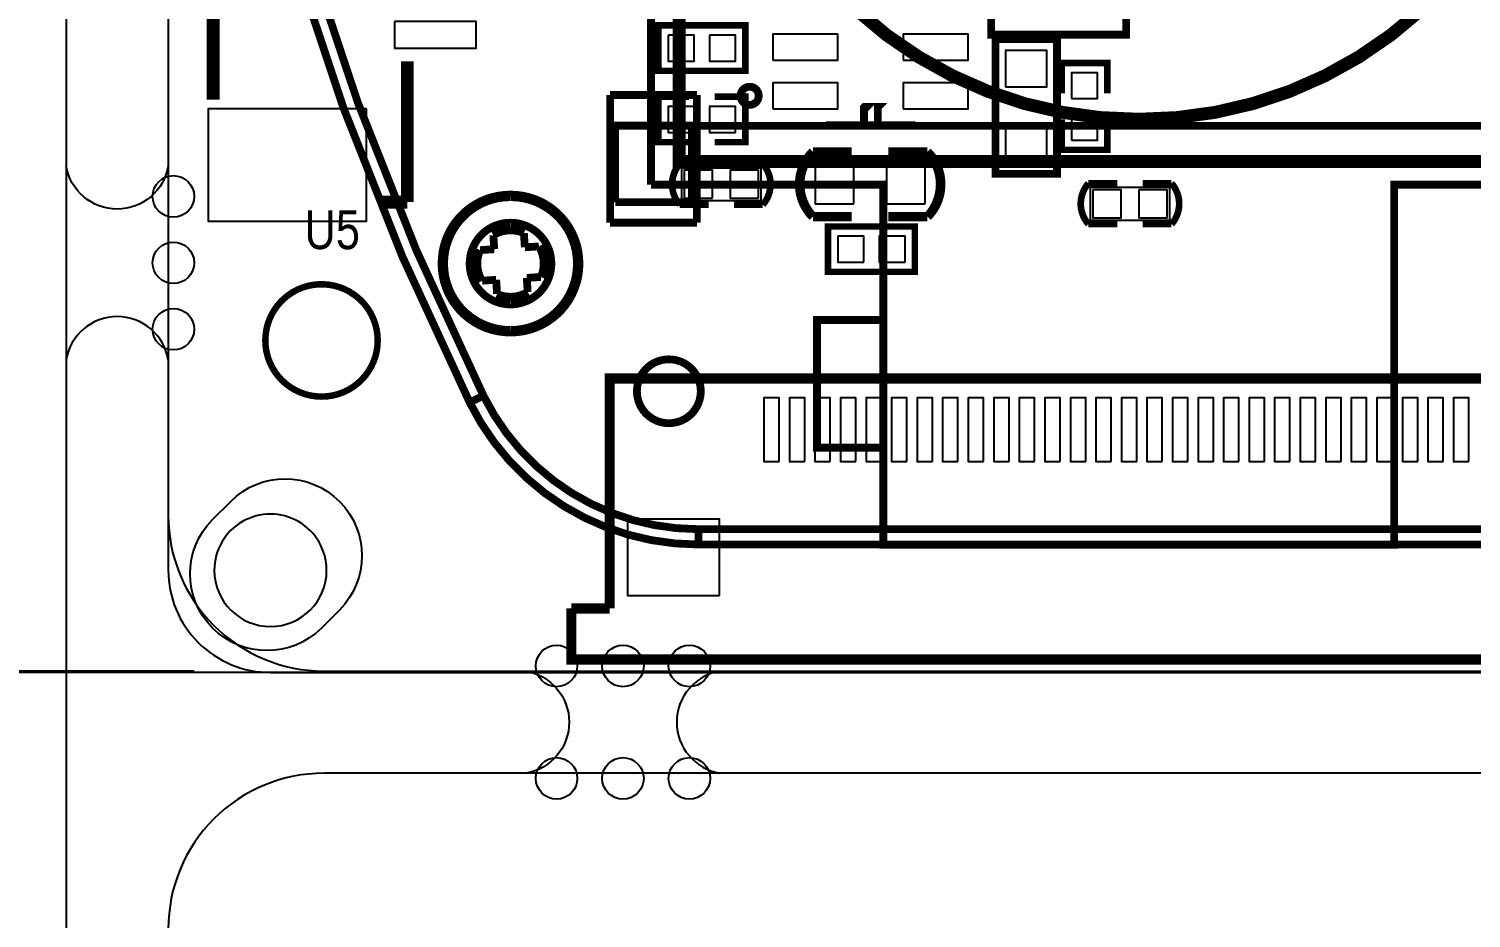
# Model space of a CAD drawing. Extents: x -173 to 447, y -249 to 197.
# Drawn here: x -21.73 to 6.51, y -23.81 to -6.4 of the extents above; entities that cross this region are included whole.
import ezdxf

# ---------------------------------------------------------------- set-up
doc = ezdxf.new("R2010")
doc.units = 0
for name, color, linetype in [('BG_DIMENSION', 2, 'CONTINUOUS'), ('BG_OUTLINE', 7, 'CONTINUOUS'), ('PG_ASSEMBLY_BOTTOM', 254, 'CONTINUOUS'), ('PG_SILKSCREEN_BOTTOM', 254, 'CONTINUOUS'), ('PG_SILKSCREEN_TOP', 7, 'CONTINUOUS'), ('PIN_BOTTOM', 132, 'CONTINUOUS'), ('PIN_TOP', 12, 'CONTINUOUS'), ('RD_SILKSCREEN_TOP', 7, 'CONTINUOUS')]:
    doc.layers.add(name, color=color, linetype=linetype)

msp = doc.modelspace()

# ---------------------------------------------------------------- linework, layer by layer
at = {"layer": 'BG_DIMENSION'}
msp.add_lwpolyline([(18.999962, -16.999966), (18.999962, 16.999966, 0.414214), (16.999966, 18.999962), (-16.999966, 18.999962, 0.414214), (-18.999962, 16.999966), (-18.999962, -16.999966, 0.414214), (-16.999966, -18.999962), (16.999966, -18.999962, 0.414214)], format="xyb", close=True, dxfattribs=at)
msp.add_lwpolyline([(-15.900146, -16.999966, 1.000029), (-18.10004, -16.999966, 0.999971), (-15.900146, -16.999966)], format="xyb", dxfattribs=at)
for points in [[(-18.491962, -18.973038), (-36.779962, -18.973038)], [(0, -18.999962), (-33.121854, -18.999962)]]:
    msp.add_lwpolyline(points, dxfattribs=at)
at = {"layer": 'BG_OUTLINE'}
for points in [[(-18.999962, -60.972954), (58.999882, -60.972954, 0.414214), (60.999878, -58.972958), (60.999878, 19.026886, 0.414214), (58.999882, 21.026882), (-18.999962, 21.026882, 0.414214), (-20.999958, 19.026886), (-20.999958, -58.972958, 0.414214)], [(-15.951962, -18.973038), (15.951962, -18.973038, 0.414214), (18.999962, -15.925038), (18.999962, 15.978886, 0.414214), (15.951962, 19.026886), (-15.951962, 19.026886, 0.414214), (-18.999962, 15.978886), (-18.999962, -15.925038, 0.414214)], [(-15.951962, -58.972958), (15.951962, -58.972958, 0.414214), (18.999962, -55.924958), (18.999962, -24.021034, 0.414214), (15.951962, -20.973034), (-15.951962, -20.973034, 0.414214), (-18.999962, -24.021034), (-18.999962, -55.924958, 0.414214)]]:
    msp.add_lwpolyline(points, format="xyb", close=True, dxfattribs=at)
for points in [[(-18.999962, -9.0805, -0.847009), (-20.999958, -9.0805)], [(-18.999962, -12.88034, 0.847056), (-20.999958, -12.88034)], [(-11.998452, -18.973038, -0.847009), (-11.998452, -20.973034)], [(-8.198612, -18.973038, 0.847056), (-8.198612, -20.973034)]]:
    msp.add_lwpolyline(points, format="xyb", dxfattribs=at)
at = {"layer": 'BG_OUTLINE', "const_width": 0.127}
msp.add_lwpolyline([(-14.900148, -12.499848, 1.000038), (-17.100042, -12.500102, 0.999962), (-14.900148, -12.499848)], format="xyb", dxfattribs=at)
at = {"layer": 'PG_ASSEMBLY_BOTTOM'}
for points, const_width in [([(-2.889758, -6.514338), (-2.889758, -5.259578), (-0.248158, -5.259578), (-0.248158, -6.514338), (-2.889758, -6.514338)], 0.1524), ([(-7.703058, -7.220458), (-7.703058, -6.331458), (-9.404858, -6.331458), (-9.404858, -7.220458), (-7.703058, -7.220458)], 0.127), ([(-1.601724, -8.89635), (-1.601724, -6.598158), (-2.806192, -6.598158), (-2.806192, -9.239758), (-1.601724, -9.239758), (-1.601724, -8.89635)], 0.1524), ([(-0.616458, -7.664958), (-0.616458, -7.068058), (-1.505458, -7.068058), (-1.505458, -7.664958)], 0.127), ([(-8.807958, -7.728458), (-9.404858, -7.728458), (-9.404858, -8.617458), (-8.807958, -8.617458)], 0.127), ([(-8.303768, -8.617458), (-7.703058, -8.617458), (-7.703058, -7.728458), (-8.299958, -7.728458)], 0.127), ([(-1.505458, -8.169148), (-1.505458, -8.769858), (-0.616458, -8.769858), (-0.616458, -8.172958)], 0.127), ([(-6.379464, -8.807958), (-5.617464, -8.807958)], 0.178054), ([(-4.13766, -8.807958), (-4.89966, -8.807958)], 0.178054), ([(-6.379464, -10.077958), (-5.617464, -10.077958)], 0.178054), ([(-4.13766, -10.077958), (-4.89966, -10.077958)], 0.178054), ([(-6.084062, -10.268458), (-6.084062, -11.157458), (-4.382262, -11.157458), (-4.382262, -10.268458), (-6.084062, -10.268458)], 0.127)]:
    msp.add_lwpolyline(points, dxfattribs=dict(at, const_width=const_width))
at = {"layer": 'PG_ASSEMBLY_BOTTOM', "const_width": 0.178054}
for points in [[(-6.379464, -8.807958, 0.400412), (-6.379464, -10.077958)], [(-4.13766, -8.807958, -0.400412), (-4.13766, -10.077958)]]:
    msp.add_lwpolyline(points, format="xyb", dxfattribs=at)
at = {"layer": 'PG_ASSEMBLY_BOTTOM'}
for points in [[(-7.398004, -9.768078), (-8.947912, -9.768078), (-8.947912, -9.117838), (-7.398004, -9.117838)], [(-0.946912, -9.498838), (0.602996, -9.498838), (0.602996, -10.149078), (-0.946912, -10.149078)]]:
    msp.add_lwpolyline(points, close=True, dxfattribs=at)
at = {"layer": 'PG_SILKSCREEN_BOTTOM'}
for points, const_width in [([(-18.120614, -7.786624), (-18.120614, -3.998976)], 0.254), ([(-14.320012, -9.7917), (-14.320012, -7.0358)], 0.254), ([(-5.109464, -8.254492), (-5.109464, -7.93115), (-5.1054, -7.927086), (-5.370576, -7.927086), (-5.378958, -7.935468), (-5.378958, -8.233664)], 0.1524), ([(-4.375912, -8.285988), (-6.125972, -8.285988)], 0.1524), ([(-6.379464, -8.807958), (-5.617464, -8.807958)], 0.180086), ([(-4.13766, -8.807958), (-4.89966, -8.807958)], 0.180086), ([(-0.984758, -9.423908), (-0.421894, -9.423908)], 0.130048), ([(0.640842, -9.423908), (0.077978, -9.423908)], 0.130048), ([(-14.863572, -9.7917), (-14.320012, -9.7917)], 0.254), ([(-8.985758, -9.843008), (-8.422894, -9.843008)], 0.130048), ([(-7.360158, -9.843008), (-7.923022, -9.843008)], 0.130048), ([(-6.379464, -10.077958), (-5.617464, -10.077958)], 0.180086), ([(-4.13766, -10.077958), (-4.89966, -10.077958)], 0.180086), ([(10.560812, -13.2461), (-10.35939, -13.2461), (-10.35939, -17.746218)], 0.199898), ([(10.560812, -17.746218), (11.31062, -17.746218), (11.31062, -18.746216), (-11.109198, -18.746216), (-11.109198, -17.746218)], 0.199898), ([(-10.35939, -17.746218), (-11.109198, -17.746218)], 0.199898)]:
    msp.add_lwpolyline(points, dxfattribs=dict(at, const_width=const_width))
for points, const_width in [([(-7.440422, -7.710932, -1), (-7.796022, -7.710932, -1), (-7.440422, -7.710932)], 0.1524), ([(-6.379464, -8.807958, 0.414259), (-6.379464, -10.077958)], 0.180086), ([(-4.13766, -8.807958, -0.414259), (-4.13766, -10.077958)], 0.180086), ([(-8.422894, -9.042908), (-8.985758, -9.042908, 0.377946), (-8.985758, -9.843008)], 0.130048), ([(-7.923022, -9.042908), (-7.360158, -9.042908, -0.377946), (-7.360158, -9.843008)], 0.130048), ([(-0.421894, -10.224008), (-0.984758, -10.224008, -0.377946), (-0.984758, -9.423908)], 0.130048), ([(0.077978, -10.224008), (0.640842, -10.224008, 0.377946), (0.640842, -9.423908)], 0.130048)]:
    msp.add_lwpolyline(points, format="xyb", dxfattribs=dict(at, const_width=const_width))
at = {"layer": 'PG_SILKSCREEN_TOP', "const_width": 0.1524}
for points in [[(-9.549892, -9.45007), (-9.549892, -1.89992), (-11.199876, -1.89992), (-11.199876, -1.89738), (-11.299952, -1.89738, -0.948708), (-11.299952, 1.89738), (-11.199876, 1.89738), (-11.199876, 1.89992), (-9.549892, 1.89992), (-9.549892, 9.45007), (9.549892, 9.45007)], [(-8.225028, 0.00508, 0.415516), (0, -8.220202)], [(-8.125206, 0.00508, 0.415519), (0, -8.120126)], [(0, -8.220202, 0.415516), (8.225028, 0.00508)], [(0, -8.120126, 0.415519), (8.125206, 0.00508)], [(-16.56461, -4.970272, 0.04127), (-13.099288, -13.714222)], [(-16.277336, -4.88315, 0.041269), (-12.830302, -13.580872)], [(-12.300204, -9.645142, 0.415513), (-13.650214, -10.995152)], [(-10.950194, -10.995152, 0.415543), (-12.300204, -9.645142)], [(-12.300204, -9.69518, 0.415512), (-13.600176, -10.995152)], [(-10.999978, -10.995152, 0.415562), (-12.300204, -9.69518)], [(-12.300204, -10.195052, 0.415516), (-13.10005, -10.995152)], [(-11.500104, -10.995152, 0.415598), (-12.300204, -10.195052)], [(-12.037314, -10.400538, 0.244622), (-12.635992, -10.438638)], [(-12.894564, -10.732262, 0.244609), (-12.856718, -11.33094)], [(-11.70559, -11.258042, 0.244735), (-11.74369, -10.65911)], [(-13.650214, -10.995152, 0.415498), (-12.300204, -12.345162)], [(-13.600176, -10.995152, 0.415496), (-12.300204, -12.295124)], [(-13.10005, -10.995152, 0.415459), (-12.300204, -11.794998)], [(-12.300204, -11.794998, 0.415541), (-11.500104, -10.995152)], [(-12.300204, -12.295124, 0.415547), (-10.999978, -10.995152)], [(-12.300204, -12.345162, 0.415528), (-10.950194, -10.995152)], [(-12.563094, -11.589512, 0.244722), (-11.964162, -11.551666)], [(-9.200134, -12.87018, 0.415349), (-9.824974, -13.49502)], [(-8.57504, -13.49502, 0.415442), (-9.200134, -12.87018)], [(-12.830302, -13.580872, 0.28535), (-8.618474, -16.195294)], [(-9.824974, -13.49502, 0.415471), (-9.200134, -14.120114)], [(-9.200134, -14.120114, 0.415594), (-8.57504, -13.49502)], [(-13.099288, -13.714222, 0.285344), (-8.618474, -16.495268)]]:
    msp.add_lwpolyline(points, format="xyb", dxfattribs=at)
at = {"layer": 'PG_SILKSCREEN_TOP'}
msp.add_lwpolyline([(-8.999982, 8.999982, 0.006096, 0.006096, 0), (-8.999982, -8.999982, 0.006096, 0.006096, 0), (8.999982, -8.999982, 0.006096, 0.006096, 0), (8.999982, 8.999982, 0.254, 0.254, 0), (-8.999982, 8.999982, 0.254, 0.254, 0), (-8.999982, -8.999982, 0.254, 0.254, 0), (8.999982, -8.999982, 0.254, 0.254, 0), (8.999982, 8.999982, 0.254, 0.254, 0)], format="xyseb", dxfattribs=at)
at = {"layer": 'PG_SILKSCREEN_TOP', "const_width": 0.1524}
for points in [[(-8.999982, -8.299958), (8.50011, -8.299958), (8.50011, 8.999982), (-8.999982, 8.999982), (-8.999982, -8.299958)], [(-10.349992, -7.695184), (-8.650224, -7.695184)], [(-10.349992, -7.695184), (-10.349992, -10.195052)], [(-8.650224, -7.695184), (-8.650224, -10.195052)], [(-10.349992, -8.295132), (-10.25017, -8.295132)], [(-10.25017, -8.295132), (-8.750046, -8.295132)], [(-10.25017, -8.295132), (-10.25017, -9.795002)], [(-8.750046, -8.295132), (-8.750046, -9.795002)], [(-8.750046, -8.295132), (-8.650224, -8.295132)], [(-10.349992, -9.29513), (-10.25017, -9.29513)], [(-8.750046, -9.29513), (-8.650224, -9.29513)], [(-10.349992, -9.395206), (-10.25017, -9.395206)], [(-10.25017, -9.595104), (-10.349992, -9.595104)], [(9.549892, -9.45007), (4.99999, -9.45007), (4.99999, -16.500094), (-4.99999, -16.500094), (-4.99999, -9.45007), (-9.549892, -9.45007)], [(-8.750046, -9.395206), (-8.650224, -9.395206)], [(-8.650224, -9.595104), (-8.750046, -9.595104)], [(-10.25017, -9.795002), (-8.750046, -9.795002)], [(-10.349992, -10.195052), (-8.650224, -10.195052)], [(-12.635992, -10.438638), (-12.618466, -10.714736)], [(-12.019788, -10.676636), (-12.037314, -10.400538)], [(-12.618466, -10.714736), (-12.894564, -10.732262)], [(-11.74369, -10.65911), (-12.019788, -10.676636)], [(-12.856718, -11.33094), (-12.58062, -11.313414)], [(-12.58062, -11.313414), (-12.563094, -11.589512)], [(-11.981688, -11.275568), (-11.70559, -11.258042)], [(-11.964162, -11.551666), (-11.981688, -11.275568)], [(-4.99999, -12.100052), (-6.299962, -12.100052), (-6.299962, -14.59992), (-4.99999, -14.59992)], [(-13.099288, -13.714222), (-13.093954, -13.711428), (-13.078714, -13.703808), (-13.053822, -13.691616), (-13.020548, -13.675106), (-12.979654, -13.654786), (-12.933172, -13.631926), (-12.88288, -13.60678), (-12.830302, -13.580872)], [(-8.618474, -16.195294), (8.618474, -16.195294)], [(-8.618474, -16.495268), (-8.618474, -16.195294)], [(8.618474, -16.495268), (-8.618474, -16.495268)]]:
    msp.add_lwpolyline(points, dxfattribs=at)
at = {"layer": 'PIN_BOTTOM'}
for points in [[(-14.570583, -6.257925), (-14.570583, -6.777863), (-12.970637, -6.777863), (-12.970637, -6.257925)], [(-9.214358, -6.521958), (-9.214358, -7.029958), (-8.706358, -7.029958), (-8.706358, -6.521958)], [(-8.401558, -6.521958), (-8.401558, -7.029958), (-7.893558, -7.029958), (-7.893558, -6.521958)], [(-7.161022, -7.014972), (-5.891022, -7.014972), (-5.891022, -6.506972), (-7.161022, -6.506972)], [(-4.610862, -7.014972), (-3.340862, -7.014972), (-3.340862, -6.506972), (-4.610862, -6.506972)], [(-2.610358, -7.537958), (-1.797558, -7.537958), (-1.797558, -6.826758), (-2.610358, -6.826758)], [(-1.314958, -7.766558), (-0.806958, -7.766558), (-0.806958, -7.258558), (-1.314958, -7.258558)], [(-7.161022, -7.964932), (-5.891022, -7.964932), (-5.891022, -7.456932), (-7.161022, -7.456932)], [(-4.610862, -7.964932), (-3.340862, -7.964932), (-3.340862, -7.456932), (-4.610862, -7.456932)], [(-15.120493, -7.967853), (-18.220563, -7.967853), (-18.220563, -10.167747), (-15.120493, -10.167747)], [(-8.706358, -8.426958), (-8.706358, -7.918958), (-9.214358, -7.918958), (-9.214358, -8.426958)], [(-7.893558, -8.426958), (-7.893558, -7.918958), (-8.401558, -7.918958), (-8.401558, -8.426958)], [(-1.314958, -8.579358), (-0.806958, -8.579358), (-0.806958, -8.071358), (-1.314958, -8.071358)], [(-2.610358, -9.011158), (-1.797558, -9.011158), (-1.797558, -8.299958), (-2.610358, -8.299958)], [(-8.347964, -9.71804), (-8.347964, -9.16813), (-8.897874, -9.16813), (-8.897874, -9.71804)], [(-7.447788, -9.71804), (-7.447788, -9.16813), (-7.997698, -9.16813), (-7.997698, -9.71804)], [(-5.57784, -9.822688), (-5.57784, -9.063228), (-6.3373, -9.063228), (-6.3373, -9.822688)], [(-4.179824, -9.822688), (-4.179824, -9.063228), (-4.939284, -9.063228), (-4.939284, -9.822688)], [(-0.897001, -9.549003), (-0.897001, -10.098913), (-0.347091, -10.098913), (-0.347091, -9.549003)], [(0.003175, -9.549003), (0.003175, -10.098913), (0.553085, -10.098913), (0.553085, -9.549003)], [(-5.385562, -10.966958), (-5.385562, -10.458958), (-5.893562, -10.458958), (-5.893562, -10.966958)], [(-4.572762, -10.966958), (-4.572762, -10.458958), (-5.080762, -10.458958), (-5.080762, -10.966958)], [(-7.039102, -14.871192), (-7.039102, -13.621258), (-7.339076, -13.621258), (-7.339076, -14.871192)], [(-6.53923, -14.871192), (-6.53923, -13.621258), (-6.839204, -13.621258), (-6.839204, -14.871192)], [(-6.039104, -14.871192), (-6.039104, -13.621258), (-6.339078, -13.621258), (-6.339078, -14.871192)], [(-5.539232, -14.871192), (-5.539232, -13.621258), (-5.839206, -13.621258), (-5.839206, -14.871192)], [(-5.039106, -14.871192), (-5.039106, -13.621258), (-5.33908, -13.621258), (-5.33908, -14.871192)], [(-4.539234, -14.871192), (-4.539234, -13.621258), (-4.839208, -13.621258), (-4.839208, -14.871192)], [(-4.039108, -14.871192), (-4.039108, -13.621258), (-4.339082, -13.621258), (-4.339082, -14.871192)], [(-3.539236, -14.871192), (-3.539236, -13.621258), (-3.83921, -13.621258), (-3.83921, -14.871192)], [(-3.03911, -14.871192), (-3.03911, -13.621258), (-3.339084, -13.621258), (-3.339084, -14.871192)], [(-2.539238, -14.871192), (-2.539238, -13.621258), (-2.839212, -13.621258), (-2.839212, -14.871192)], [(-2.039112, -14.871192), (-2.039112, -13.621258), (-2.339086, -13.621258), (-2.339086, -14.871192)], [(-1.53924, -14.871192), (-1.53924, -13.621258), (-1.839214, -13.621258), (-1.839214, -14.871192)], [(-1.039114, -14.871192), (-1.039114, -13.621258), (-1.339088, -13.621258), (-1.339088, -14.871192)], [(-0.539242, -14.871192), (-0.539242, -13.621258), (-0.839216, -13.621258), (-0.839216, -14.871192)], [(-0.039116, -14.871192), (-0.039116, -13.621258), (-0.33909, -13.621258), (-0.33909, -14.871192)], [(0.460756, -14.871192), (0.460756, -13.621258), (0.160782, -13.621258), (0.160782, -14.871192)], [(0.960882, -14.871192), (0.960882, -13.621258), (0.660908, -13.621258), (0.660908, -14.871192)], [(1.460754, -14.871192), (1.460754, -13.621258), (1.16078, -13.621258), (1.16078, -14.871192)], [(1.96088, -14.871192), (1.96088, -13.621258), (1.660906, -13.621258), (1.660906, -14.871192)], [(2.460752, -14.871192), (2.460752, -13.621258), (2.160778, -13.621258), (2.160778, -14.871192)], [(2.960878, -14.871192), (2.960878, -13.621258), (2.660904, -13.621258), (2.660904, -14.871192)], [(3.46075, -14.871192), (3.46075, -13.621258), (3.160776, -13.621258), (3.160776, -14.871192)], [(3.960876, -14.871192), (3.960876, -13.621258), (3.660902, -13.621258), (3.660902, -14.871192)], [(4.460748, -14.871192), (4.460748, -13.621258), (4.160774, -13.621258), (4.160774, -14.871192)], [(4.960874, -14.871192), (4.960874, -13.621258), (4.6609, -13.621258), (4.6609, -14.871192)], [(5.460746, -14.871192), (5.460746, -13.621258), (5.160772, -13.621258), (5.160772, -14.871192)], [(5.960872, -14.871192), (5.960872, -13.621258), (5.660898, -13.621258), (5.660898, -14.871192)], [(6.460744, -14.871192), (6.460744, -13.621258), (6.16077, -13.621258), (6.16077, -14.871192)], [(-8.209026, -17.496282), (-8.209026, -15.996158), (-10.009124, -15.996158), (-10.009124, -17.496282)]]:
    msp.add_lwpolyline(points, close=True, dxfattribs=at)
msp.add_lwpolyline([(-18.131982, -16.003661), (-17.778339, -15.650018, -1), (-15.650018, -17.778339), (-16.003661, -18.131982, -1)], format="xyb", close=True, dxfattribs=at)
for centre in [(-18.899886, -9.680448), (-18.899886, -10.98042), (-18.899886, -12.280392), (-11.398504, -18.872962), (-10.098532, -18.872962), (-8.79856, -18.872962), (-11.398504, -21.07311), (-10.098532, -21.07311), (-8.79856, -21.07311)]:
    msp.add_circle(centre, 0.4064, dxfattribs=at)
at = {"layer": 'PIN_TOP'}
msp.add_lwpolyline([(-18.131982, -16.003661), (-17.778339, -15.650018, -1), (-15.650018, -17.778339), (-16.003661, -18.131982, -1)], format="xyb", close=True, dxfattribs=at)
for centre in [(-18.899886, -9.680448), (-18.899886, -10.98042), (-18.899886, -12.280392), (-11.398504, -18.872962), (-10.098532, -18.872962), (-8.79856, -18.872962), (-11.398504, -21.07311), (-10.098532, -21.07311), (-8.79856, -21.07311)]:
    msp.add_circle(centre, 0.4064, dxfattribs=at)

# ---------------------------------------------------------------- texts
at = {"layer": 'RD_SILKSCREEN_TOP', "width": 0.833333}
msp.add_text('U5', height=0.762, dxfattribs=at).set_placement((-16.332962, -10.712958))

doc.saveas('drawing.dxf')
